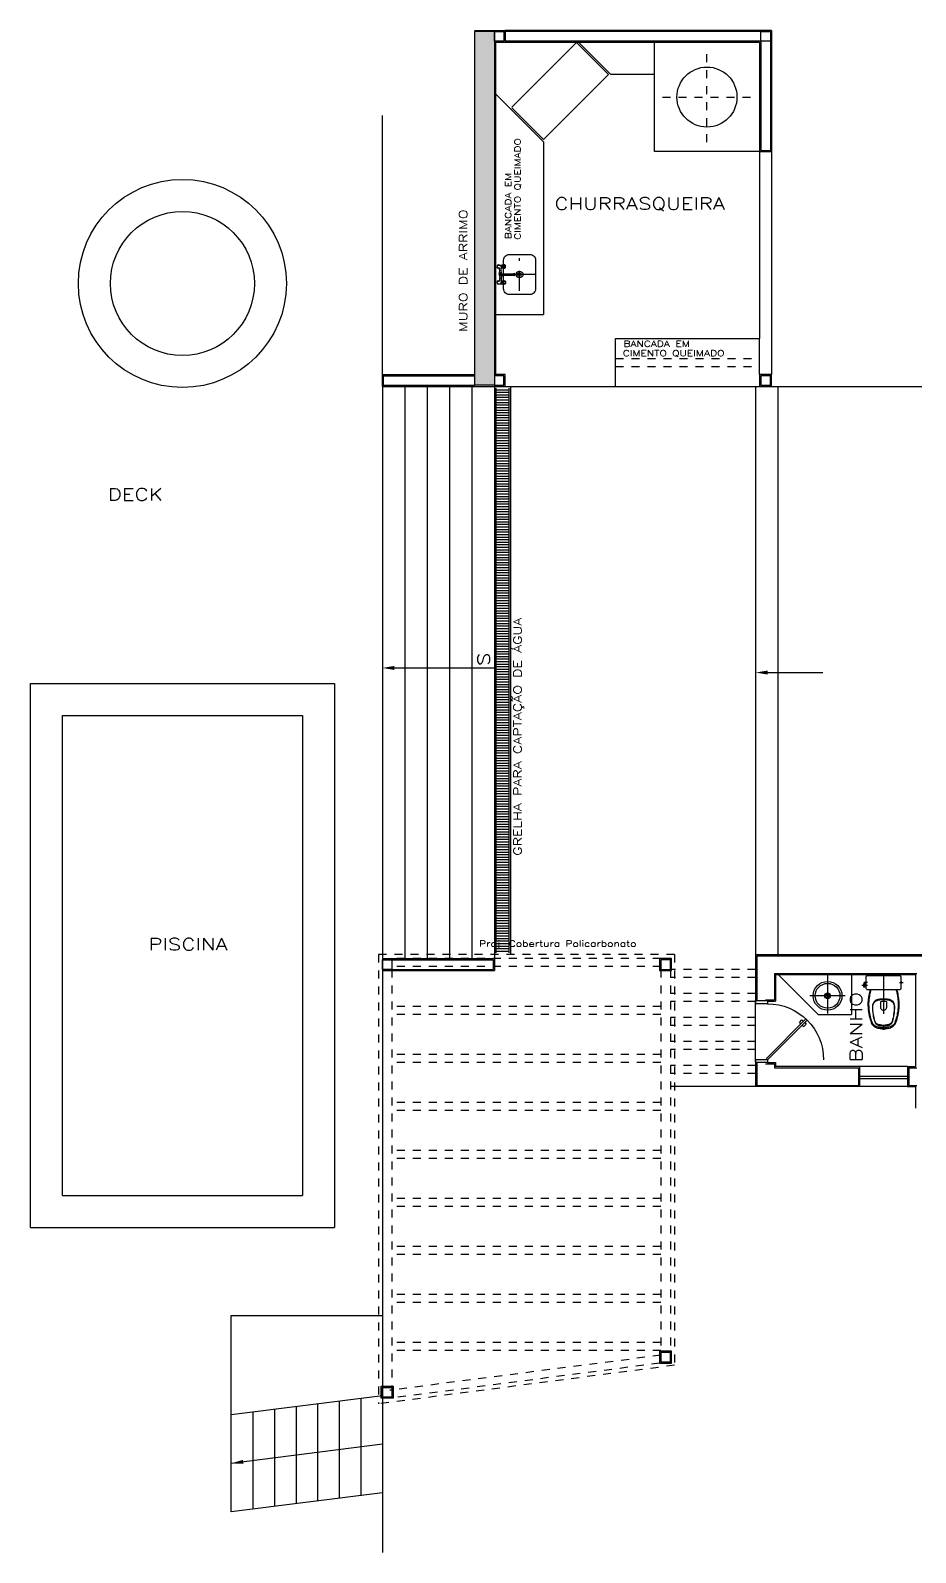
# Model space of a CAD drawing. Extents: x 285 to 405, y 94 to 191.
# Drawn here: x 284.77 to 295.83, y 96.98 to 116 of the extents above; entities that cross this region are included whole.
import ezdxf
from ezdxf.enums import TextEntityAlignment as Align

# ---------------------------------------------------------------- set-up
doc = ezdxf.new("R2010")
doc.units = 0
for name, pattern in [('DASHDOT', [1, 0.5, -0.25, 0, -0.25]), ('DASHDOT2', [0.5, 0.25, -0.125, 0, -0.125]), ('DASHED2', [9.525, 6.35, -3.175]), ('HIDDEN', [9.525, 6.35, -3.175]), ('PHANTOM2', [31.75, 15.875, -3.175, 3.175, -3.175, 3.175, -3.175])]:
    doc.linetypes.add(name, pattern=pattern)
doc.layers.get('0').update_dxf_attribs({"linetype": 'CONTINUOUS'})
for name, color, linetype in [('A-ALVENA', 4, 'CONTINUOUS'), ('A-LINE-10', 1, 'CONTINUOUS'), ('A-LINE-20', 2, 'CONTINUOUS'), ('A-LINE-30', 3, 'CONTINUOUS'), ('A-PROJ-IN', 53, 'HIDDEN'), ('A-PROJ-SU', 31, 'DASHED2'), ('A-REVEST', 25, 'CONTINUOUS'), ('C-LINE-50', 5, 'CONTINUOUS'), ('C-PILAR', 5, 'CONTINUOUS'), ('COTAS', 3, 'CONTINUOUS'), ('G-EX-ALV', 62, 'PHANTOM2'), ('G-HAT-20', 232, 'CONTINUOUS'), ('LAYC', 2, 'CONTINUOUS'), ('LAYF', 2, 'CONTINUOUS'), ('SAN', 2, 'CONTINUOUS'), ('SANFINAL', 1, 'CONTINUOUS'), ('SANHIDRO', 1, 'DASHDOT'), ('T-TEXT-20', 2, 'CONTINUOUS'), ('T-TEXT-30', 3, 'CONTINUOUS'), ('T-TEXT-50', 5, 'CONTINUOUS')]:
    doc.layers.add(name, color=color, linetype=linetype)
doc.styles.add('50-120', font='romans.shx', dxfattribs={"width": 1.3, "height": 0.15})
doc.styles.add('50-60', font='romans.shx', dxfattribs={"height": 0.075})
doc.styles.add('50-80', font='romans.shx', dxfattribs={"width": 1.3, "height": 0.1})

# ---------------------------------------------------------------- blocks, each defined once
blk = doc.blocks.new('72E-50')
at = {"color": 3}
for p, q in [((0.085, 0), (0.579, 0.495)), ((0.1, -0.015), (0.595, 0.48)), ((0.579, 0.495), (0.595, 0.48)), ((0.085, 0), (0.1, -0.015))]:
    blk.add_line(p, q, dxfattribs=at)
at = {"color": 1}
for p, q in [((0.499, 0.452), (0.53, 0.483)), ((0.518, 0.433), (0.499, 0.452)), ((0.549, 0.464), (0.53, 0.483)), ((0.552, 0.399), (0.533, 0.418)), ((0.552, 0.399), (0.583, 0.43)), ((0.583, 0.43), (0.564, 0.449)), ((0.085, 0), (0.05, 0)), ((0.05, 0), (0.05, -0.15)), ((0.085, 0), (0.085, -0.15)), ((0.784, 0), (0.784, -0.15)), ((0.82, 0), (0.82, -0.15)), ((0.085, -0.15), (0.05, -0.15)), ((0.819, -0.15), (0.784, -0.15)), ((0.819, 0), (0.784, 0))]:
    blk.add_line(p, q, dxfattribs=at)
at = {"color": 4}
for p, q in [((0.05, -0.025), (0.05, -0.125)), ((0.82, -0.025), (0.82, -0.125))]:
    blk.add_line(p, q, dxfattribs=at)
at = {"color": 1}
blk.add_arc((0.085, 0), 0.7, 0, 90, dxfattribs=at)
blk = doc.blocks.new('CP-818-S')
at = {"layer": 'SAN'}
for points in [[(0, -0.185), (0.205, -0.185, 0.059373), (0.21, -0.184, 0.333509), (0.222, -0.169), (0.222, -0.15), (0.222, -0.119), (0.222, -0.109), (0.225, -0.109, 0.252251), (0.225, -0.109, 0.160103), (0.228, -0.1, 0.160103), (0.225, -0.091, 0.252251), (0.225, -0.091), (0.222, -0.091), (0.222, -0.032, 0.327853), (0.207, -0.015, 0.087637), (0.204, -0.015), (0, -0.015), (-0.204, -0.015, 0.087637), (-0.207, -0.015, 0.327853), (-0.222, -0.032), (-0.222, -0.091), (-0.225, -0.091, 0.252251), (-0.225, -0.091, 0.160103), (-0.228, -0.1, 0.160103), (-0.225, -0.109, 0.252251), (-0.225, -0.109), (-0.222, -0.109), (-0.222, -0.119), (-0.236, -0.119), (-0.236, -0.117), (-0.252, -0.117), (-0.252, -0.135), (-0.252, -0.153), (-0.236, -0.153), (-0.236, -0.15), (-0.222, -0.15), (-0.222, -0.169, 0.333509), (-0.21, -0.184, 0.059373), (-0.205, -0.185)], [(0, -0.312, -0.041434), (0.06, -0.317, -0.129651), (0.1, -0.333, -0.234583), (0.134, -0.4, -0.044678), (0.126, -0.5, -0.031614), (0.108, -0.58, -0.152477), (0.091, -0.61, -0.148725), (0.057, -0.628, -0.031624), (0.044, -0.63, -0.035113), (0, -0.635, -0.035113), (-0.044, -0.63, -0.031624), (-0.057, -0.628, -0.148725), (-0.091, -0.61, -0.152477), (-0.108, -0.58, -0.031614), (-0.126, -0.5, -0.044678), (-0.135, -0.4, -0.234583), (-0.1, -0.333, -0.129651), (-0.06, -0.317, -0.041434)], [(-0.04, -0.406, 0.164444), (-0.032, -0.43, 0.245936), (0, -0.445, 0.245936), (0.032, -0.43, 0.164444), (0.04, -0.406), (0.04, -0.341, 0.108885), (-0.04, -0.341)]]:
    blk.add_lwpolyline(points, format="xyb", close=True, dxfattribs=at)
blk.add_lwpolyline([(-0.167, -0.185, -0.003882), (-0.177, -0.22, 0.024258), (-0.19, -0.3, 0.02486), (-0.195, -0.35, 0.033324), (-0.194, -0.4, 0.02486), (-0.191, -0.44, 0.012268), (-0.184, -0.49, 0.015806), (-0.172, -0.54, 0.026699), (-0.157, -0.59, 0.021919), (-0.15, -0.61, 0.174675), (-0.1, -0.658, 0.045452), (-0.07, -0.668, 0.022856), (-0.057, -0.671, 0.041289), (-0.03, -0.675, 0.052091), (-0.023, -0.676, 0.04333), (0, -0.676, 0.04333), (0.023, -0.676, 0.052091), (0.03, -0.675, 0.041289), (0.057, -0.671, 0.022856), (0.07, -0.668, 0.045452), (0.1, -0.658, 0.174675), (0.149, -0.61, 0.021919), (0.157, -0.59, 0.026699), (0.172, -0.54, 0.015806), (0.184, -0.49, 0.012268), (0.191, -0.44, 0.02486), (0.194, -0.4, 0.033324), (0.194, -0.35, 0.02486), (0.19, -0.3, 0.024258), (0.177, -0.22, -0.003882), (0.167, -0.185)], format="xyb", dxfattribs=at)
at = {"layer": 'SANFINAL'}
for points in [[(-0.236, -0.119), (-0.236, -0.135), (-0.236, -0.15)], [(-0.225, -0.108), (-0.225, -0.1), (-0.225, -0.092)], [(-0.222, -0.091), (-0.222, -0.109)], [(-0.222, -0.119), (-0.222, -0.15)], [(0.222, -0.091), (0.222, -0.109)], [(0.225, -0.108), (0.225, -0.1), (0.225, -0.092)]]:
    blk.add_lwpolyline(points, dxfattribs=at)
blk.add_lwpolyline([(0.155, -0.188, 0.003849), (0.165, -0.223, -0.027799), (0.18, -0.313, -0.018883), (0.183, -0.351, -0.033646), (0.182, -0.399, -0.016781), (0.18, -0.426, -0.015438), (0.172, -0.488, -0.023716), (0.154, -0.561, -0.013571), (0.146, -0.586, -0.02186), (0.139, -0.605, -0.173345), (0.095, -0.648, -0.045814), (0.067, -0.656, -0.024058), (0.055, -0.659, -0.042614), (0.029, -0.663, -0.066108), (0.023, -0.664, -0.047154), (0, -0.664, -0.047154), (-0.023, -0.664, -0.066108), (-0.029, -0.663, -0.042614), (-0.055, -0.659, -0.024058), (-0.067, -0.656, -0.045814), (-0.095, -0.648, -0.173345), (-0.139, -0.605, -0.02186), (-0.146, -0.586, -0.013571), (-0.154, -0.561, -0.023716), (-0.172, -0.488, -0.015438), (-0.18, -0.426, -0.016781), (-0.182, -0.399, -0.033646), (-0.183, -0.351, -0.018883), (-0.18, -0.313, -0.027799), (-0.165, -0.223, 0.003849), (-0.155, -0.188)], format="xyb", dxfattribs=at)
blk.add_lwpolyline([(0, -0.306, 0.041331), (-0.061, -0.311, 0.129345), (-0.104, -0.328, 0.234638), (-0.14, -0.4, 0.044666), (-0.132, -0.501, 0.031515), (-0.114, -0.581, 0.151063), (-0.095, -0.614, 0.148094), (-0.059, -0.634, 0.031073), (-0.045, -0.636, 0.035055), (0, -0.641, 0.035055), (0.045, -0.636, 0.031073), (0.059, -0.634, 0.148094), (0.095, -0.614, 0.151063), (0.114, -0.581, 0.031515), (0.132, -0.501, 0.044666), (0.14, -0.4, 0.234638), (0.104, -0.328, 0.129345), (0.061, -0.311, 0.041331)], format="xyb", close=True, dxfattribs=at)
at = {"layer": 'SANHIDRO'}
for p, q in [((-0.199, -0.135), (-0.272, -0.135)), ((-0.199, -0.1), (-0.246, -0.1)), ((0.199, -0.1), (0.246, -0.1))]:
    blk.add_line(p, q, dxfattribs=at)
blk.add_lwpolyline([(0, 0.009), (0, -0.65), (0, -0.69)], dxfattribs=at)
at = {"flags": 3}
blk.add_attdef('CODIGO', text='', height=0.024, dxfattribs=at).set_placement((0, 0), align=Align.MIDDLE)
blk = doc.blocks.new('L-41-S')
at = {"layer": 'SAN'}
for radius in [0.18, 0.0355]:
    blk.add_circle((0, -0.265), radius, dxfattribs=at)
at = {"layer": 'SANFINAL'}
for radius in [0.155, 0.0225]:
    blk.add_circle((0, -0.265), radius, dxfattribs=at)
at = {"layer": 'SANHIDRO', "linetype": 'DASHDOT'}
for points in [[(0, 0), (0, -0.485)], [(0.22, -0.265), (-0.22, -0.265)]]:
    blk.add_lwpolyline(points, dxfattribs=at)
at = {"flags": 3}
blk.add_attdef('CODIGO', text='', height=0.024, dxfattribs=at).set_placement((0, 0), align=Align.MIDDLE)
blk = doc.blocks.new('C3')
at = {"layer": 'LAYC'}
blk.add_lwpolyline([(0.18, -0.2), (-0.18, -0.2, -0.414214), (-0.25, -0.13), (-0.25, 0.13, -0.414214), (-0.18, 0.2), (0.18, 0.2, -0.414214), (0.25, 0.13), (0.25, -0.13, -0.414214)], format="xyb", close=True, dxfattribs=at)
at = {"layer": 'LAYF', "linetype": 'DASHDOT2'}
for p, q in [((0, -0.205), (0, 0.205)), ((-0.205, 0), (0.205, 0))]:
    blk.add_line(p, q, dxfattribs=at)
at = {"layer": 'LAYF'}
for radius in [0.0425, 0.0225]:
    blk.add_circle((0, 0), radius, dxfattribs=at)

msp = doc.modelspace()

# ---------------------------------------------------------------- hatches: boundary and pattern name
at = {"layer": 'A-LINE-10', "ltscale": 0.0005}
h = msp.add_hatch(dxfattribs=at)
h.set_pattern_fill('ANSI31', color=256, scale=0.01, angle=135, style=0)
h.set_pattern_definition([(180, (316.22392, 101.19059), (-5e-18, -0.03175), [])])
h.paths.add_polyline_path([(290.5866, 104.4691), (290.6916, 104.4691), (290.6916, 107.7241), (290.5866, 107.7241)])
h.paths.add_polyline_path([(290.7466, 107.7241), (290.6916, 107.7241), (290.6916, 104.4691), (290.7466, 104.4691)])
h.paths.add_polyline_path([(290.6916, 109.3241), (290.5866, 109.3241), (290.5866, 107.7241), (290.6916, 107.7241)])
h.paths.add_polyline_path([(290.6916, 107.7241), (290.7466, 107.7241), (290.7466, 109.3241), (290.6916, 109.3241)])
h.paths.add_polyline_path([(290.6916, 111.5291), (290.5866, 111.5291), (290.5866, 109.3241), (290.6916, 109.3241)])
h.paths.add_polyline_path([(290.7466, 111.5291), (290.6916, 111.5291), (290.6916, 109.3241), (290.7466, 109.3241)])
at = {"layer": 'G-HAT-20', "ltscale": 0.0005}
h = msp.add_hatch(dxfattribs=at)
h.set_pattern_fill('AR-CONC', color=256, scale=0.001, angle=90, style=0)
h.set_pattern_definition([(140, (323.23927, 101.96059), (0.0159391, 0.1821847), [0.01905, -0.20955]), (85, (323.23927, 101.96059), (-0.1910566, -0.0352428), [0.01524, -0.16764]), (190.451, (323.2406, 101.97577), (-0.1751167, 0.1469425), [0.01619, -0.17809]), (136.1842, (323.18847, 101.96059), (0.0420423, 0.271079), [0.028575, -0.314325]), (186.6356, (323.19197, 101.98318), (-0.2474256, 0.2374042), [0.024285, -0.267135]), (81.184, (323.18847, 101.9606), (-0.2474251, 0.2374046), [0.02286, -0.25146]), (111, (323.20117, 101.98599), (0.1022655, 0.1516149), [0.01905, -0.20955]), (56, (323.20117, 101.98599), (-0.184188, 0.061802), [0.01524, -0.16764]), (161.4514, (323.20969, 101.99862), (-0.0819229, 0.2134165), [0.01619, -0.17809]), (127.5, (323.23927, 101.96059), (-0.08455504, 0.0030886), [0, -0.165608, 0, -0.17018, 0, -0.168275]), (97.5, (323.23927, 101.96059), (-0.10018057, 0.06681966), [0, -0.097028, 0, -0.161798, 0, -0.064135]), (57.5, (323.23927, 101.90395), (0.00572874, 0.1355906), [0, -0.0635, 0, -0.19812, 0, -0.26289]), (47.5, (323.23927, 101.87855), (-0.0254265, 0.1481292), [0, -0.08255, 0, -0.131572, 0, -0.18669])])
h.paths.add_polyline_path([(290.3166, 111.6241), (290.5666, 111.6241), (290.5666, 115.0391), (290.3166, 115.0391)])
h.paths.add_polyline_path([(290.5666, 111.5641), (290.5666, 111.6241), (290.3166, 111.6241), (290.3166, 111.5641)])
h.paths.add_polyline_path([(290.3166, 115.0391), (290.5666, 115.0391), (290.5666, 115.9841), (290.3166, 115.9841)])

# ---------------------------------------------------------------- linework, layer by layer
at = {"layer": 'A-ALVENA', "ltscale": 0.0005}
for p, q in [((293.8969, 115.9841), (290.7016, 115.9841)), ((293.8969, 115.8641), (290.7016, 115.8641)), ((289.1816, 111.6841), (290.3166, 111.6841)), ((289.1816, 111.5641), (289.1816, 111.6841)), ((289.1816, 111.5641), (290.3166, 111.5641)), ((289.2866, 104.3841), (290.5516, 104.3841)), ((289.2866, 104.2641), (290.5516, 104.2641)), ((290.5516, 104.3841), (290.5516, 104.2641)), ((293.8469, 104.4341), (299.5969, 104.4341)), ((293.8469, 104.4341), (293.8469, 103.8689)), ((294.0669, 104.2141), (295.8469, 104.2141)), ((294.0669, 104.2141), (294.0669, 103.8839)), ((293.9569, 103.8839), (294.0669, 103.8839)), ((293.9569, 103.8689), (293.9569, 103.8689)), ((293.8469, 103.0989), (293.8469, 102.8141)), ((293.9569, 103.0989), (293.9569, 103.0989)), ((293.9569, 103.0841), (294.0669, 103.0841)), ((294.0669, 103.0841), (294.0669, 103.0341)), ((294.0669, 103.0341), (295.1169, 103.0341)), ((295.1169, 103.0341), (295.1169, 102.8141)), ((295.7469, 103.0341), (295.7469, 102.8141)), ((295.7469, 103.0341), (295.8469, 103.0341)), ((293.8469, 102.8141), (295.1169, 102.8141)), ((295.7469, 102.8141), (295.8469, 102.8141))]:
    msp.add_line(p, q, dxfattribs=at)
at = {"layer": 'A-LINE-10', "ltscale": 0.0005}
for p, q in [((289.1666, 111.6991), (289.1666, 114.9367)), ((290.6182, 113.0651), (290.6556, 113.0651)), ((290.6182, 113.0331), (290.6245, 113.0331)), ((290.6304, 113.0163), (290.6295, 113.0285)), ((290.6328, 112.9973), (290.6305, 113.0158)), ((290.6529, 112.9961), (290.6529, 113.0261)), ((290.6555, 113.0651), (290.6899, 113.0713)), ((290.658, 113.0318), (290.6901, 113.0265)), ((290.6597, 113.0469), (290.678, 113.0417)), ((290.678, 113.056), (290.6598, 113.0511)), ((290.6786, 113.0587), (290.6643, 113.0626)), ((290.6786, 113.0391), (290.6643, 113.0352)), ((290.6842, 113.0681), (290.6644, 113.0646)), ((290.6842, 113.0298), (290.6644, 113.0333)), ((290.6182, 112.8651), (290.6245, 112.8651)), ((290.6182, 112.8331), (290.6556, 112.8331)), ((290.6279, 112.9491), (290.6304, 112.9759)), ((290.6279, 112.9491), (290.6304, 112.9224)), ((290.6324, 112.9598), (290.628, 112.9491)), ((290.628, 112.9491), (290.6324, 112.9386)), ((290.6304, 112.882), (290.6295, 112.8698)), ((290.6304, 112.882), (290.6295, 112.8698)), ((290.6305, 112.9762), (290.6328, 112.9948)), ((290.6305, 112.9221), (290.6328, 112.9035)), ((290.6328, 112.901), (290.6305, 112.8825)), ((290.6429, 112.9641), (290.6324, 112.9598)), ((290.6359, 112.9563), (290.6324, 112.9598)), ((290.6359, 112.9421), (290.6324, 112.9386)), ((290.6324, 112.9386), (290.6429, 112.9342)), ((290.6429, 112.9641), (290.6429, 112.9591)), ((290.6534, 112.9598), (290.6429, 112.9641)), ((290.6429, 112.9591), (290.8132, 112.9591)), ((290.6429, 112.9391), (290.8132, 112.9391)), ((290.6429, 112.9391), (290.6429, 112.9342)), ((290.6429, 112.9342), (290.6429, 112.9391)), ((290.6429, 112.9342), (290.6535, 112.9385)), ((290.6528, 112.9591), (290.6534, 112.9598)), ((290.6529, 112.9391), (290.6535, 112.9385)), ((290.6529, 112.9022), (290.6529, 112.8722)), ((290.6534, 112.9598), (290.6537, 112.9591)), ((290.6538, 112.9391), (290.6535, 112.9385)), ((290.6555, 112.8332), (290.6899, 112.827)), ((290.658, 112.8665), (290.6901, 112.8718)), ((290.6597, 112.8514), (290.678, 112.8566)), ((290.678, 112.8423), (290.6598, 112.8471)), ((290.6786, 112.8592), (290.6643, 112.8631)), ((290.6786, 112.8396), (290.6643, 112.8357)), ((290.6842, 112.8685), (290.6644, 112.865)), ((290.6842, 112.8302), (290.6644, 112.8337)), ((289.1666, 111.6859), (289.1666, 96.9756)), ((289.4466, 111.5491), (289.4466, 104.3991)), ((289.7266, 111.5491), (289.7266, 104.3991)), ((290.0066, 111.5491), (290.0066, 104.3991)), ((290.2866, 111.5491), (290.2866, 104.3991)), ((290.5666, 111.5641), (290.5666, 104.3991)), ((290.5666, 111.5491), (290.5666, 104.4491)), ((290.5866, 111.5291), (290.5866, 104.4691)), ((290.7016, 111.5491), (292.0819, 111.5491)), ((290.7466, 111.5291), (290.7466, 104.4691)), ((290.7666, 111.5491), (290.7666, 104.4491)), ((293.8319, 111.5491), (293.8319, 104.4491)), ((293.8819, 111.5491), (297.5819, 111.5491)), ((294.1119, 111.5491), (294.1119, 104.4491)), ((289.1666, 104.3991), (290.5666, 104.3991)), ((289.1666, 104.2491), (290.5666, 104.2491)), ((290.5666, 104.3991), (290.5666, 104.2491)), ((293.8319, 103.1063), (293.8319, 103.8761)), ((295.7319, 103.0491), (295.1319, 103.0491)), ((295.7319, 102.7991), (295.1319, 102.7991)), ((287.2766, 97.4862), (287.2766, 99.9367)), ((287.2766, 99.9367), (289.1666, 99.9367)), ((289.1666, 98.9335), (287.2766, 98.6954)), ((287.8166, 98.7622), (287.8166, 97.553)), ((288.0866, 98.7956), (288.0866, 97.5864)), ((288.3566, 98.829), (288.3566, 97.6198)), ((288.6266, 98.8624), (288.6266, 97.6532)), ((288.8966, 98.8958), (288.8966, 97.6866)), ((287.5466, 98.7288), (287.5466, 97.5196)), ((289.1666, 98.3285), (287.2766, 98.0903)), ((289.1666, 97.72), (287.2766, 97.4862))]:
    msp.add_line(p, q, dxfattribs=at)
at = {"layer": 'A-LINE-10'}
msp.add_line((293.8319, 102.7991), (292.7669, 102.7991), dxfattribs=at)
at = {"layer": 'A-LINE-10', "ltscale": 0.0005}
for points in [[(290.6916, 113.0714, 0.1450063), (290.6865, 113.0699, 0.1071733), (290.6814, 113.0648, 0.0775182), (290.6784, 113.0579, 0.0646572), (290.6772, 113.0489, 0.0646572), (290.6784, 113.0399, 0.0775182), (290.6814, 113.033, 0.1071733), (290.6865, 113.0279, 0.1450063), (290.6916, 113.0264, 0.1450063), (290.6967, 113.0279, 0.1071733), (290.7017, 113.033, 0.0775182), (290.7048, 113.0399, 0.0646572), (290.7059, 113.0489, 0.0646572), (290.7048, 113.0579, 0.0775182), (290.7017, 113.0648, 0.1071733), (290.6967, 113.0699, 0.1450063)], [(290.6959, 113.0647, 0.1450063), (290.6923, 113.0636, 0.1071733), (290.6888, 113.0601, 0.0775182), (290.6867, 113.0552, 0.0646572), (290.6858, 113.0489, 0.0646572), (290.6867, 113.0426, 0.0775182), (290.6888, 113.0378, 0.1071733), (290.6923, 113.0342, 0.1450063), (290.6959, 113.0332, 0.1450063), (290.6995, 113.0342, 0.1071733), (290.703, 113.0378, 0.0775182), (290.7051, 113.0426, 0.0646572), (290.7059, 113.0489, 0.0646572), (290.7051, 113.0552, 0.0775182), (290.703, 113.0601, 0.1071733), (290.6995, 113.0636, 0.1450063)], [(290.6916, 112.8269, -0.1450063), (290.6865, 112.8284, -0.1071733), (290.6814, 112.8335, -0.0775182), (290.6784, 112.8404, -0.0646572), (290.6772, 112.8494, -0.0646572), (290.6784, 112.8584, -0.0775182), (290.6814, 112.8653, -0.1071733), (290.6865, 112.8704, -0.1450063), (290.6916, 112.8719, -0.1450063), (290.6967, 112.8704, -0.1071733), (290.7017, 112.8653, -0.0775182), (290.7048, 112.8584, -0.0646572), (290.7059, 112.8494, -0.0646572), (290.7048, 112.8404, -0.0775182), (290.7017, 112.8335, -0.1071733), (290.6967, 112.8284, -0.1450063)], [(290.6959, 112.8336, -0.1450063), (290.6923, 112.8347, -0.1071733), (290.6888, 112.8382, -0.0775182), (290.6867, 112.8431, -0.0646572), (290.6858, 112.8494, -0.0646572), (290.6867, 112.8557, -0.0775182), (290.6888, 112.8605, -0.1071733), (290.6923, 112.8641, -0.1450063), (290.6959, 112.8651, -0.1450063), (290.6995, 112.8641, -0.1071733), (290.703, 112.8605, -0.0775182), (290.7051, 112.8557, -0.0646572), (290.7059, 112.8494, -0.0646572), (290.7051, 112.8431, -0.0775182), (290.703, 112.8382, -0.1071733), (290.6995, 112.8347, -0.1450063)]]:
    msp.add_lwpolyline(points, format="xyb", close=True, dxfattribs=at)
for points in [[(290.657, 112.9591), (290.6554, 112.9761), (290.6529, 112.9961)], [(290.657, 112.9391), (290.6554, 112.9222), (290.6529, 112.9022)]]:
    msp.add_lwpolyline(points, dxfattribs=at)
for points in [[(292.7819, 104.2491), (292.7819, 104.3991), (292.6319, 104.3991), (292.6319, 104.2491)], [(292.7819, 99.3427), (292.7819, 99.4927), (292.6319, 99.4927), (292.6319, 99.3427)], [(289.1516, 98.9042), (289.1516, 99.0542), (289.3016, 99.0542), (289.3016, 98.9042)]]:
    msp.add_lwpolyline(points, close=True, dxfattribs=at)
for centre, radius, start, end in [((290.6182, 113.0491), 0.0208, 50.37926, 299.74953), ((290.6182, 113.0491), 0.016, 90, 270), ((290.6245, 113.0281), 0.005, 4.32064, 90), ((290.6404, 113.0171), 0.01, 184.32064, 187.12502), ((290.6755, 113.049), 0.0271, 165.20226, 180), ((290.6755, 113.049), 0.0271, 180, 194.79774), ((290.6676, 113.0511), 0.0189, 147.47186, 165.20226), ((290.6676, 113.0469), 0.0189, 194.79774, 212.52814), ((290.6626, 113.0542), 0.013, 123.00296, 147.47186), ((290.6626, 113.0437), 0.013, 212.52814, 236.99704), ((290.6729, 113.0261), 0.02, 172.20833, 180), ((290.6581, 113.0281), 0.005, 116.58993, 172.20833), ((290.6594, 113.0389), 0.00723, 236.99704, 258.51737), ((290.6603, 113.049), 0.0022, 104.99314, 254.06833), ((290.6645, 113.0636), 0.001, 100.03088, 254.84789), ((290.6645, 113.0342), 0.001, 105.15211, 259.96912), ((290.6182, 112.8491), 0.0208, 60.25047, 309.62074), ((290.6182, 112.8491), 0.016, 90, 270), ((290.6245, 112.8701), 0.005, 270, 355.67936), ((290.6404, 112.975), 0.01, 172.87498, 174.69243), ((290.6404, 112.9233), 0.01, 185.30757, 187.12502), ((290.6404, 112.8812), 0.01, 172.87498, 175.67936), ((290.6404, 112.8812), 0.01, 172.87498, 175.67936), ((290.6229, 112.9961), 0.01, 352.87498, 7.12502), ((290.6229, 112.9022), 0.01, 352.87498, 7.12502), ((290.6429, 112.9491), 0.01, 90, 270), ((290.6755, 112.8493), 0.0271, 165.20226, 180), ((290.6755, 112.8493), 0.0271, 180, 194.79774), ((290.6676, 112.8514), 0.0189, 147.47186, 165.20226), ((290.6676, 112.8472), 0.0189, 194.79774, 212.52814), ((290.6626, 112.8546), 0.013, 123.00296, 147.47186), ((290.6626, 112.844), 0.013, 212.52814, 236.99704), ((290.6729, 112.8722), 0.02, 180, 187.79167), ((290.6581, 112.8701), 0.005, 187.79167, 243.41007), ((290.6594, 112.8594), 0.00723, 101.48263, 123.00296), ((290.6603, 112.8493), 0.0022, 105.93167, 255.00686), ((290.6645, 112.864), 0.001, 100.03088, 254.84789), ((290.6645, 112.8347), 0.001, 105.15211, 259.96912), ((290.8132, 112.9491), 0.0123, 234.39272, 125.60728), ((290.8132, 112.9491), 0.01, 270, 90)]:
    msp.add_arc(centre, radius, start, end, dxfattribs=at)
at = {"layer": 'A-LINE-20', "ltscale": 0.0005}
for p, q in [((292.0231, 115.4491), (291.6093, 115.8629)), ((290.7856, 115.0391), (291.5952, 115.8487)), ((291.9948, 115.4491), (291.5952, 115.8487)), ((292.5666, 114.4841), (292.5666, 115.8491)), ((291.1816, 114.636), (291.9948, 115.4491)), ((292.5666, 115.4491), (292.0231, 115.4491)), ((291.1816, 114.6077), (290.5816, 115.2077)), ((291.1816, 114.636), (290.7856, 115.032)), ((291.1816, 114.6077), (291.1816, 112.4491)), ((293.8819, 114.4841), (292.5666, 114.4841)), ((290.5816, 112.4491), (291.1816, 112.4491)), ((292.0819, 111.5491), (292.0819, 112.1491)), ((292.0819, 112.1491), (293.8819, 112.1491)), ((293.8819, 111.6991), (293.8819, 112.1491)), ((292.0819, 111.5491), (293.8819, 111.5491)), ((284.7666, 101.0367), (284.7666, 107.8367)), ((284.7666, 107.8367), (288.5666, 107.8367)), ((288.5666, 107.8367), (288.5666, 101.0367)), ((285.1666, 101.4367), (285.1666, 107.4367)), ((285.1666, 107.4367), (288.1666, 107.4367)), ((288.1666, 107.4367), (288.1666, 101.4367)), ((295.1319, 102.9291), (295.7319, 102.9291)), ((295.1319, 102.8991), (295.7319, 102.8991)), ((285.1666, 101.4367), (288.1666, 101.4367)), ((284.7666, 101.0367), (288.5666, 101.0367))]:
    msp.add_line(p, q, dxfattribs=at)
for centre, radius in [((293.2243, 115.1666), 0.375), ((286.6666, 112.8367), 1.3), ((286.6666, 112.8367), 0.9)]:
    msp.add_circle(centre, radius, dxfattribs=at)
at = {"layer": 'A-LINE-30', "ltscale": 0.0005}
for p, q in [((293.8969, 115.8641), (293.8969, 114.4991)), ((294.0169, 115.8641), (294.0169, 114.4991)), ((293.8969, 114.4991), (294.0169, 114.4991))]:
    msp.add_line(p, q, dxfattribs=at)
at = {"layer": 'A-PROJ-IN', "ltscale": 0.0005}
for p, q in [((292.0819, 111.8991), (293.8819, 111.8991)), ((292.0819, 111.7991), (293.8819, 111.7991))]:
    msp.add_line(p, q, dxfattribs=at)
at = {"layer": 'A-PROJ-SU', "ltscale": 0.0005}
for p, q in [((289.1166, 104.4491), (289.1166, 98.8335)), ((292.8169, 104.4491), (289.1166, 104.4491)), ((292.8169, 104.4491), (292.8169, 99.3164)), ((289.1666, 104.2641), (289.1666, 99.0392)), ((289.2866, 104.2641), (289.2866, 99.0392)), ((292.6469, 104.3991), (289.3069, 104.3991)), ((292.6469, 104.2991), (289.3069, 104.2991)), ((292.6469, 104.2641), (292.6469, 99.4777)), ((293.8319, 104.2641), (292.7669, 104.2641)), ((292.7669, 104.2641), (292.7669, 99.4777)), ((293.8319, 104.1641), (292.7669, 104.1641)), ((293.8319, 103.9641), (292.7669, 103.9641)), ((292.6469, 103.7991), (289.3069, 103.7991)), ((292.6469, 103.6991), (289.3069, 103.6991)), ((293.8319, 103.8641), (292.7669, 103.8641)), ((293.8319, 103.6641), (292.7669, 103.6641)), ((293.8319, 103.5641), (292.7669, 103.5641)), ((293.8319, 103.3641), (292.7669, 103.3641)), ((292.6469, 103.1991), (289.3069, 103.1991)), ((293.8319, 103.2641), (292.7669, 103.2641)), ((292.6469, 103.0991), (289.3069, 103.0991)), ((293.8319, 103.0641), (292.7669, 103.0641)), ((293.8319, 102.9641), (292.7669, 102.9641)), ((292.6469, 102.5991), (289.3069, 102.5991)), ((292.6469, 102.4991), (289.3069, 102.4991)), ((292.6469, 101.9991), (289.3069, 101.9991)), ((292.6469, 101.8991), (289.3069, 101.8991)), ((292.6469, 101.3991), (289.3069, 101.3991)), ((292.6469, 101.2991), (289.3069, 101.2991)), ((292.6469, 100.7991), (289.3069, 100.7991)), ((292.6469, 100.6991), (289.3069, 100.6991)), ((292.6469, 100.1991), (289.3069, 100.1991)), ((292.6469, 100.0991), (289.3069, 100.0991)), ((292.6469, 99.5991), (289.3069, 99.5991)), ((292.6469, 99.4991), (289.3069, 99.4991)), ((292.8169, 99.3164), (289.1166, 98.8335)), ((292.6469, 99.4418), (289.2587, 99.0033)), ((292.6319, 99.3427), (289.2716, 98.9042))]:
    msp.add_line(p, q, dxfattribs=at)
at = {"layer": 'A-REVEST', "ltscale": 0.0005}
for p, q in [((290.3181, 115.9991), (290.7016, 115.9991)), ((294.0319, 115.9991), (290.7016, 115.9991)), ((290.7016, 115.9991), (290.7016, 115.8491)), ((294.0319, 115.9991), (294.0319, 114.4841)), ((290.5816, 115.8491), (290.5816, 111.6991)), ((290.7016, 115.8491), (290.5816, 115.8491)), ((293.8819, 115.8491), (290.7016, 115.8491)), ((293.8819, 115.8491), (293.8819, 114.4841)), ((293.8819, 114.4841), (294.0319, 114.4841)), ((293.8819, 114.4841), (293.8819, 112.1491)), ((294.0319, 114.4841), (294.0319, 111.6991)), ((289.1666, 111.6991), (290.3166, 111.6991)), ((289.1666, 111.5491), (289.1666, 111.6991)), ((290.7016, 111.6991), (290.5816, 111.6991)), ((290.7016, 111.5491), (290.7016, 111.6991)), ((289.1666, 111.5491), (290.7016, 111.5491)), ((293.8319, 104.4491), (299.5819, 104.4491)), ((293.8319, 104.4491), (293.8319, 103.8689)), ((294.0819, 104.1991), (295.8319, 104.1991)), ((294.0819, 104.1991), (294.0819, 103.8689)), ((295.8319, 104.1991), (295.8319, 103.0491)), ((293.9819, 103.8689), (294.0819, 103.8689)), ((293.8319, 103.0991), (293.8319, 102.7991)), ((293.9819, 103.0991), (294.0819, 103.0991)), ((294.0819, 103.0991), (294.0819, 103.0491)), ((295.1319, 103.0491), (294.0819, 103.0491)), ((295.1319, 103.0491), (295.1319, 102.7991)), ((295.7319, 103.0491), (295.8319, 103.0491)), ((295.7319, 103.0491), (295.7319, 102.7991)), ((295.1319, 102.7991), (293.8319, 102.7991)), ((295.7319, 102.7991), (295.8319, 102.7991)), ((295.8319, 102.7991), (295.8319, 102.528))]:
    msp.add_line(p, q, dxfattribs=at)
msp.add_lwpolyline([(294.0319, 111.5491), (294.0319, 111.6991), (293.8819, 111.6991), (293.8819, 111.5491)], close=True, dxfattribs=at)
at = {"layer": 'C-LINE-50', "ltscale": 0.0005}
for p, q in [((290.3166, 115.9841), (290.3166, 111.5641)), ((290.5666, 115.9841), (290.3166, 115.9841)), ((290.5666, 115.9841), (290.5666, 111.5641)), ((290.5666, 111.5641), (290.3166, 111.5641))]:
    msp.add_line(p, q, dxfattribs=at)
at = {"layer": 'C-PILAR', "ltscale": 0.0005}
for points in [[(290.6866, 115.9841), (290.6866, 115.8641), (290.5666, 115.8641), (290.5666, 115.9841)], [(294.0169, 115.9841), (294.0169, 115.8641), (293.8969, 115.8641), (293.8969, 115.9841)], [(290.6866, 111.5641), (290.6866, 111.6841), (290.5666, 111.6841), (290.5666, 111.5641)], [(294.0169, 111.5641), (294.0169, 111.6841), (293.8969, 111.6841), (293.8969, 111.5641)], [(289.1666, 104.2641), (289.1666, 104.3841), (289.2866, 104.3841), (289.2866, 104.2641)], [(292.7669, 104.2641), (292.7669, 104.3841), (292.6469, 104.3841), (292.6469, 104.2641)], [(292.7669, 99.3577), (292.7669, 99.4777), (292.6469, 99.4777), (292.6469, 99.3577)], [(289.1666, 98.9192), (289.1666, 99.0392), (289.2866, 99.0392), (289.2866, 98.9192)]]:
    msp.add_lwpolyline(points, close=True, dxfattribs=at)
at = {"layer": 'COTAS', "color": 1, "ltscale": 0.0005}
for p, q in [((289.3166, 108.0316), (290.5666, 108.0316)), ((293.9819, 107.9741), (294.6719, 107.9741))]:
    msp.add_line(p, q, dxfattribs=at)
for points in [[(289.3166, 108.0066), (289.3166, 108.0566), (289.1666, 108.0316)], [(293.9819, 107.9491), (293.9819, 107.9991), (293.8319, 107.9741)], [(287.4285, 98.0843), (287.4223, 98.1339), (287.2766, 98.0903)]]:
    msp.add_solid(points, dxfattribs=at)
at = {"layer": 'G-EX-ALV', "ltscale": 0.0005}
for p, q in [((293.2243, 114.6042), (293.2243, 115.7515)), ((292.6671, 115.1666), (293.7742, 115.1666))]:
    msp.add_line(p, q, dxfattribs=at)
at = {"layer": 'SAN', "ltscale": 0.0005}
for p, q in [((294.1146, 104.1991), (294.6146, 103.6991)), ((295.0319, 104.1991), (295.0319, 103.6991)), ((294.6146, 103.6991), (295.0319, 103.6991))]:
    msp.add_line(p, q, dxfattribs=at)

# ---------------------------------------------------------------- block references
at = {"ltscale": 0.0005, "xscale": -1, "rotation": 270}
msp.add_blockref('72E-50', (293.9819, 103.0494), dxfattribs=at)
at = {"layer": 'A-LINE-10', "ltscale": 0.0005, "rotation": 90}
msp.add_blockref('C3', (290.8816, 112.9491), dxfattribs=at)
at = {"layer": 'SAN', "ltscale": 0.0005}
for name, p in [('L-41-S', (294.7319, 104.1991)), ('CP-818-S', (295.4319, 104.1991))]:
    msp.add_blockref(name, p, dxfattribs=at)

# ---------------------------------------------------------------- texts
at = {"layer": 'T-TEXT-20', "ltscale": 0.0005, "style": '50-60', "width": 1.3}
for s, rotation, p in [('CIMENTO QUEIMADO', 90, (290.894, 113.3821)), ('BANCADA EM ', 90, (290.7762, 113.3915)), ('Proj. Cobertura Policarbonato', 360, (290.3766, 104.5482))]:
    msp.add_text(s, height=0.075, rotation=rotation, dxfattribs=at).set_placement(p)
for s, p in [('BANCADA EM ', (292.1811, 112.0455)), ('CIMENTO QUEIMADO', (292.1716, 111.9277))]:
    msp.add_text(s, height=0.075, dxfattribs=at).set_placement(p)
at = {"layer": 'T-TEXT-30', "ltscale": 0.0005, "style": '50-80', "width": 1.3}
for s, p in [('MURO DE ARRIMO', (290.2277, 112.2299)), ('GRELHA PARA CAPTAÇÃO DE ÁGUA', (290.9067, 105.6849))]:
    msp.add_text(s, height=0.1, rotation=90, dxfattribs=at).set_placement(p)
at = {"layer": 'T-TEXT-50', "ltscale": 0.0005, "style": '50-120', "width": 1.3}
for s, p in [('CHURRASQUEIRA', (291.3173, 113.7596)), ('DECK', (285.735, 110.1254)), ('PISCINA', (286.2436, 104.5028))]:
    msp.add_text(s, height=0.15, dxfattribs=at).set_placement(p)
for s, p in [('S', (290.5068, 108.0559)), ('BANHO', (295.1627, 103.1027))]:
    msp.add_text(s, height=0.15, rotation=90, dxfattribs=at).set_placement(p)

doc.saveas('drawing.dxf')
